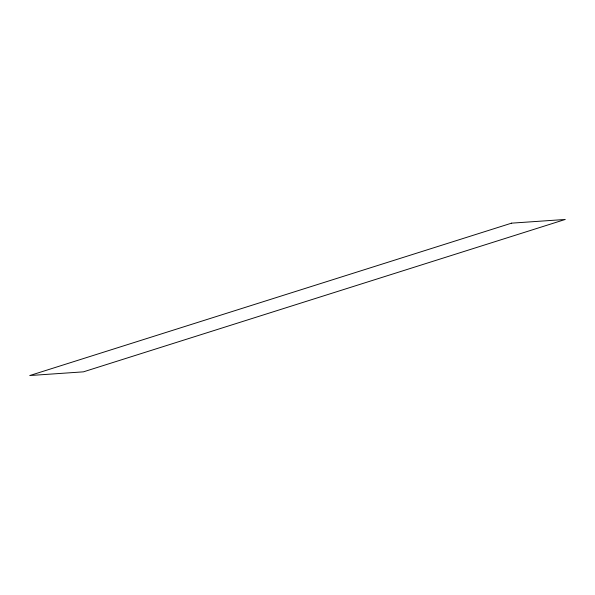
<?xml version="1.0" encoding="UTF-8"?>
<svg xmlns="http://www.w3.org/2000/svg" width="595" height="595" viewBox="0 0 595 595"><rect width="100%" height="100%" fill="white"/><g stroke="black" fill="none" stroke-linecap="round" stroke-linejoin="round"><path stroke-width="0.89" d="M511.581 223.155L29.75 375.542L83.419 371.845L565.25 219.458L511.581 223.155"/></g></svg>
